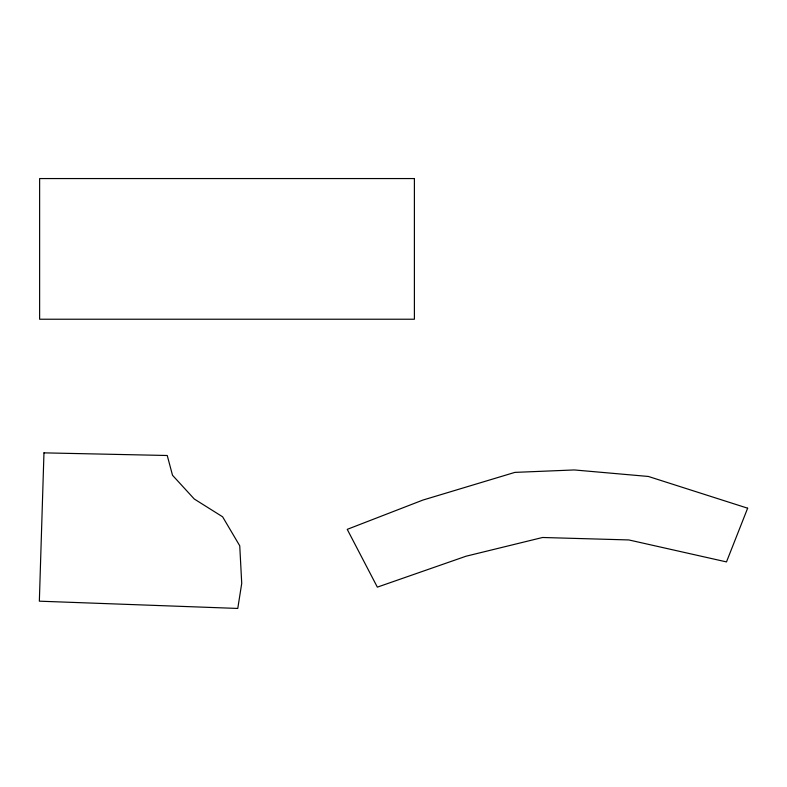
<?xml version="1.0" encoding="UTF-8"?>
<svg xmlns="http://www.w3.org/2000/svg" width="787" height="787" viewBox="0 0 787 787"><rect width="100%" height="100%" fill="white"/><g stroke="black" fill="none" stroke-linecap="round" stroke-linejoin="round"><path stroke-width="1.18" d="M43.964 452.859L39.35 601.179L237.772 608.44L241.727 583.383L239.75 545.804L222.613 516.803L194.271 499.007L172.51 475.269L167.238 455.496L43.964 452.859M747.65 508.195L726.49 561.908L628.823 539.941L542.558 537.491L466.052 556.212L377.347 587.141L347.234 529.356L422.924 500.06L514.885 472.387L574.303 469.947L648.36 476.46L747.65 508.195M414.395 178.56L39.625 178.56L39.625 319.227L414.395 319.227L414.395 178.56"/></g></svg>
